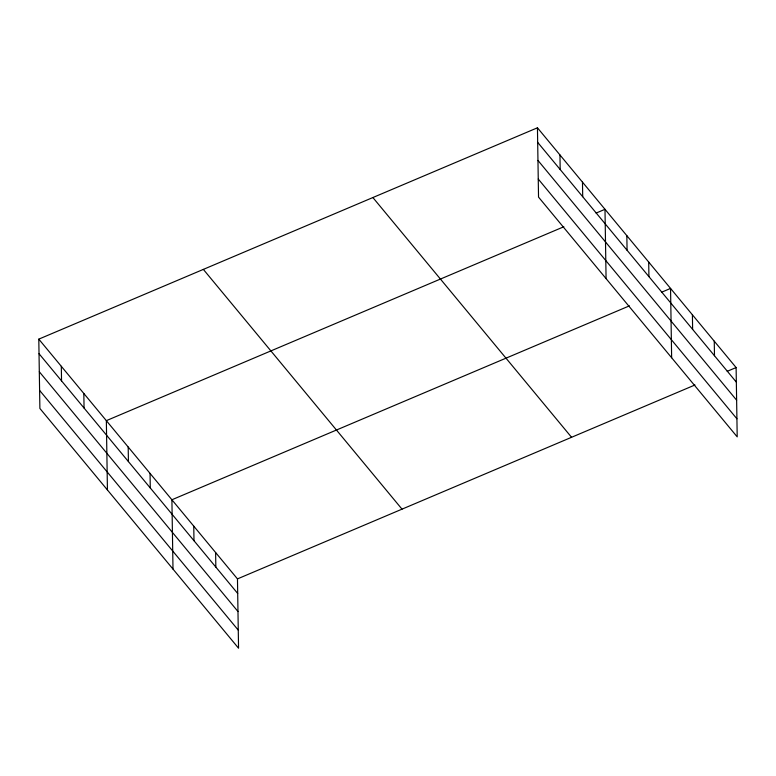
<?xml version="1.0" encoding="UTF-8"?>
<svg xmlns="http://www.w3.org/2000/svg" width="776" height="776" viewBox="0 0 776 776"><rect width="100%" height="100%" fill="white"/><g stroke="black" fill="none" stroke-linecap="round" stroke-linejoin="round"><path stroke-width="1.16" d="M38.8 339.141L237.466 578.896L238.552 648.212L39.886 408.448L38.8 339.141L537.448 127.788L736.114 367.552L737.2 436.859L538.534 197.104L537.448 127.788M563.851 226.747L106.351 420.65L107.437 489.966M596.094 213.08L604.989 209.307L606.075 278.623M629.414 305.86L171.903 499.773L172.999 569.089M661.656 292.203L670.551 288.43L671.638 357.746M237.466 578.896L694.976 384.983M727.219 371.316L736.114 367.552M537.671 142.357L736.337 382.122M537.952 160.428L736.628 400.183M538.253 179.043L736.919 418.798M372.887 197.541L571.563 437.295M203.351 269.398L402.016 509.153M39.033 353.71L237.698 593.465M39.314 371.772L237.98 611.527M39.605 390.386L238.271 630.141M714.26 341.178L714.483 355.748M692.405 314.804L692.628 329.373M648.697 262.055L648.93 276.625M626.843 235.681L627.076 250.25M582.475 182.137L582.708 196.706M559.962 154.967L560.185 169.537M215.612 552.522L215.844 567.091M193.757 526.147L193.99 540.717M150.049 473.399L150.282 487.968M128.195 447.024L128.428 461.594M83.827 393.48L84.06 408.05M61.314 366.311L61.547 380.88"/></g></svg>
